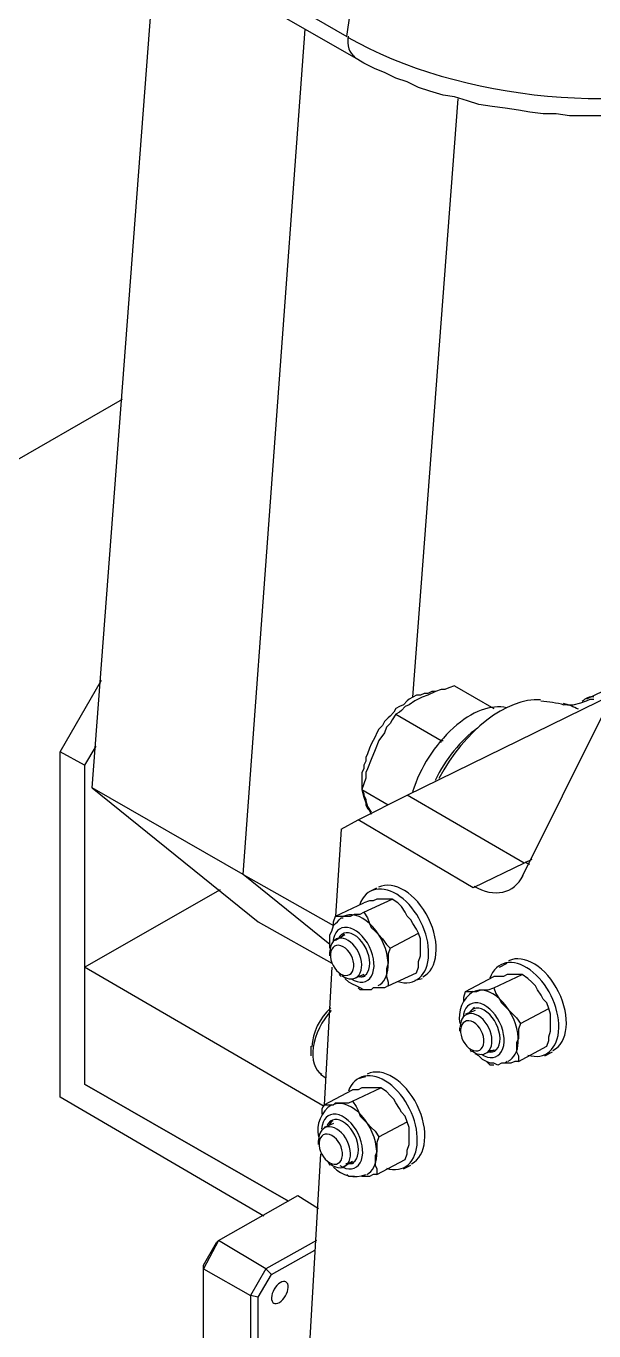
# Model space of a CAD drawing. Header units: inches. Extents: x 109 to 1721, y 29 to 669.
# Drawn here: x 1402.99 to 1409.26, y 318.33 to 332.73 of the extents above; entities that cross this region are included whole.
import ezdxf

# ---------------------------------------------------------------- set-up
doc = ezdxf.new("R2010")
doc.units = ezdxf.units.IN
doc.header["$LTSCALE"] = 0.03937
doc.header["$MEASUREMENT"] = 0
doc.layers.add('PDF3_Geometría', color=7, linetype='Continuous')

# ---------------------------------------------------------------- blocks, each defined once
blk = doc.blocks.new('OH3A1-1$-$ASSY$$CENTER$TUB_-_v2$-$copia1')
at = {"layer": 'PDF3_Geometría', "lineweight": -3}
for points in [[(19.60907, 9.9633), (15.89672, 7.82005), (14.04096, 8.89167), (14.04096, 8.9675), (14.85093, 9.43498)], [(14.90417, 9.22501), (14.83751, 9.26335), (14.86584, 9.63666)], [(14.87501, 9.63834), (14.95001, 9.59501), (14.95584, 9.63584)], [(15.06501, 9.56001), (15.05918, 9.56001), (15.05418, 9.56001), (15.04834, 9.56001), (15.04251, 9.56084), (15.03668, 9.56084), (15.03084, 9.56168), (15.02584, 9.56251), (15.02001, 9.56334), (15.01418, 9.56418), (15.00834, 9.56501), (15.00334, 9.56667), (14.99751, 9.56834), (14.99251, 9.56917), (14.98668, 9.57084), (14.98168, 9.57251), (14.97668, 9.57501), (14.97168, 9.57667), (14.96668, 9.57917), (14.96251, 9.58084), (14.95751, 9.58334), (14.95335, 9.58584), (14.87752, 9.62917)], [(14.94251, 9.19418), (14.90418, 9.22501), (14.93168, 9.59833)], [(14.90418, 9.22501), (14.93168, 9.59833)], [(14.97918, 9.30334), (14.99918, 9.5675)], [(15.13334, 9.43667), (15.02751, 9.22418)], [(14.82334, 9.12668), (14.82334, 9.27917), (14.84168, 9.31084)], [(14.98918, 9.30584), (14.98751, 9.30584), (14.98584, 9.30501), (14.98418, 9.30501), (14.98251, 9.30417), (14.98084, 9.30417), (14.97918, 9.30334), (14.97751, 9.30251), (14.97668, 9.30167), (14.97501, 9.30001), (14.97334, 9.29917), (14.97168, 9.29834), (14.97084, 9.29667), (14.96918, 9.29501), (14.96834, 9.29417), (14.96668, 9.29251), (14.96584, 9.29084), (14.96418, 9.28917), (14.96334, 9.28751), (14.96251, 9.28584), (14.96168, 9.28417), (14.96084, 9.28251), (14.96001, 9.28084), (14.95918, 9.27834), (14.95834, 9.27667), (14.95834, 9.27501), (14.95751, 9.27334), (14.95751, 9.27167), (14.95668, 9.27001), (14.95668, 9.26751), (14.95668, 9.26584), (14.95668, 9.26417), (14.95668, 9.26251), (14.96834, 9.25584)], [(14.99751, 9.30834), (14.99501, 9.30751), (14.99334, 9.30667), (14.99168, 9.30667), (14.98918, 9.30584), (14.98584, 9.30417), (14.98334, 9.30334), (14.98001, 9.30167), (14.97751, 9.30001), (14.97584, 9.29917), (14.97418, 9.29751), (14.97334, 9.29667), (14.97168, 9.29584), (14.97001, 9.29334), (14.96918, 9.29167), (14.96751, 9.29001), (14.96668, 9.28751), (14.96418, 9.28417), (14.96251, 9.28001)], [(14.97668, 9.26001), (15.06834, 9.30501)], [(14.99751, 9.30834), (15.01501, 9.29834)], [(15.07001, 9.30917), (15.05584, 9.30251)], [(15.04751, 9.30001), (15.04668, 9.30001), (15.04584, 9.30001)], [(15.04751, 9.30001), (15.05001, 9.30001), (15.05334, 9.30084), (15.05584, 9.30167), (15.05751, 9.30251), (15.05918, 9.30251)], [(14.97168, 9.29584), (14.99168, 9.28417)], [(14.99168, 9.28334), (14.99168, 9.28417), (14.99251, 9.28417)], [(14.83418, 9.27334), (14.82334, 9.27917)], [(14.83918, 9.28167), (14.83418, 9.27334), (14.83418, 9.13251)], [(14.96251, 9.28001), (14.96084, 9.27584), (14.95918, 9.27167), (14.95834, 9.27001), (14.95834, 9.26751), (14.95751, 9.26501), (14.95668, 9.26251), (14.95751, 9.26084), (14.95751, 9.26001), (14.95834, 9.25834), (14.95834, 9.25751), (14.95918, 9.25501), (14.96084, 9.25251)], [(14.83751, 9.26334), (14.91084, 9.20417), (14.94334, 9.18584)], [(14.94751, 9.24501), (14.95501, 9.24917), (14.97668, 9.26001)], [(14.95668, 9.26251), (14.95751, 9.25917), (14.95834, 9.25667), (14.95834, 9.25584), (14.95918, 9.25417), (14.96001, 9.25334), (14.96084, 9.25167)], [(15.02834, 9.23001), (14.97668, 9.26001)], [(15.02834, 9.23001), (14.97668, 9.26001)], [(15.00584, 9.21917), (14.95501, 9.24917)], [(14.96084, 9.25251), (14.96084, 9.25251)], [(14.94751, 9.24501), (14.94501, 9.20667)], [(15.02834, 9.23001), (15.00584, 9.21917)], [(15.03168, 9.23167), (15.02834, 9.23001)], [(14.94251, 9.19417), (14.90418, 9.22501), (14.94418, 9.20251)], [(14.96001, 9.21751), (14.96334, 9.21917)], [(14.83418, 9.18417), (14.89418, 9.21834)], [(14.98084, 9.18167), (14.98168, 9.18417), (14.98168, 9.18667), (14.98251, 9.18917), (14.98251, 9.19084), (14.98251, 9.19251), (14.98251, 9.19501), (14.98251, 9.19667), (14.98168, 9.19917), (14.98084, 9.20084), (14.97918, 9.20334), (14.97834, 9.20501), (14.97668, 9.20667), (14.97584, 9.20834), (14.97418, 9.21084), (14.97251, 9.21251), (14.97001, 9.21417), (14.96918, 9.21417), (14.96751, 9.21417), (14.96668, 9.21417), (14.96501, 9.21417), (14.96334, 9.21417), (14.96168, 9.21334), (14.96001, 9.21334), (14.95751, 9.21251)], [(14.95751, 9.20834), (14.97001, 9.21417)], [(14.94501, 9.20667), (14.95751, 9.21251)], [(14.95001, 9.20667), (14.95168, 9.20667), (14.95334, 9.20751), (14.95584, 9.20751), (14.95751, 9.20834), (14.95918, 9.20584), (14.96001, 9.20334), (14.96084, 9.20167), (14.96251, 9.20001)], [(14.94251, 9.19251), (14.94251, 9.19417), (14.94251, 9.19667), (14.94251, 9.19834), (14.94334, 9.20001), (14.94418, 9.20251), (14.94501, 9.20334), (14.94584, 9.20417), (14.94668, 9.20501), (14.94751, 9.20584), (14.94834, 9.20584)], [(14.94418, 9.20251), (14.94418, 9.20417), (14.94501, 9.20667), (14.94584, 9.20667), (14.94751, 9.20667), (14.94918, 9.20667), (14.95001, 9.20667)], [(14.94918, 9.19834), (14.94501, 9.19584)], [(14.96251, 9.20001), (14.96418, 9.19834), (14.96584, 9.19667), (14.96751, 9.19417), (14.96918, 9.19251), (14.96834, 9.19001), (14.96834, 9.18751), (14.96834, 9.18584), (14.96751, 9.18334), (14.96751, 9.18167), (14.96751, 9.18001), (14.96834, 9.17751), (14.96834, 9.17584), (14.96668, 9.17501), (14.96501, 9.17501), (14.96334, 9.17501), (14.96168, 9.17501)], [(14.96918, 9.19251), (14.98168, 9.19917)], [(14.94251, 9.18917), (14.94251, 9.19084)], [(14.94001, 9.12251), (14.83418, 9.18417), (14.83418, 9.13251)], [(14.94334, 9.18417), (14.94001, 9.12334)], [(15.01751, 9.18417), (15.02084, 9.18584)], [(14.94668, 9.18084), (14.94751, 9.18001)], [(14.96334, 9.17501), (14.96251, 9.17501), (14.96168, 9.17501), (14.96084, 9.17417), (14.95918, 9.17417), (14.95751, 9.17417), (14.95584, 9.17501), (14.95418, 9.17584), (14.95251, 9.17667), (14.95084, 9.17751), (14.94918, 9.17917)], [(14.95751, 9.18084), (14.95334, 9.17917)], [(14.96834, 9.17584), (14.98084, 9.18167)], [(14.98001, 9.17834), (14.98334, 9.17917)], [(15.00251, 9.17334), (15.01501, 9.18001)], [(15.03834, 9.14917), (15.03918, 9.15167), (15.03918, 9.15334), (15.04001, 9.15584), (15.04001, 9.15751), (15.04001, 9.16001), (15.04001, 9.16167), (15.04001, 9.16334), (15.03918, 9.16584), (15.03834, 9.16834), (15.03668, 9.17001), (15.03584, 9.17167), (15.03418, 9.17417), (15.03334, 9.17584), (15.03168, 9.17751), (15.03001, 9.17917), (15.02751, 9.18084), (15.02668, 9.18084), (15.02501, 9.18084), (15.02334, 9.18084), (15.02251, 9.18084), (15.02084, 9.18084), (15.01918, 9.18001), (15.01751, 9.18001), (15.01501, 9.18001)], [(15.01501, 9.17501), (15.02751, 9.18084)], [(14.95834, 9.17417), (14.95668, 9.17417), (14.95584, 9.17417), (14.95501, 9.17501)], [(15.00168, 9.16917), (15.00168, 9.17084), (15.00251, 9.17334), (15.00334, 9.17334), (15.00501, 9.17334), (15.00668, 9.17334), (15.00751, 9.17334)], [(15.00751, 9.17334), (15.00918, 9.17417), (15.01084, 9.17417), (15.01251, 9.17417), (15.01501, 9.17501), (15.01584, 9.17251), (15.01751, 9.17001), (15.01834, 9.16834), (15.02001, 9.16667)], [(15.02001, 9.16667), (15.02168, 9.16501), (15.02334, 9.16334), (15.02501, 9.16167), (15.02668, 9.15917), (15.02584, 9.15667), (15.02584, 9.15501), (15.02584, 9.15251), (15.02501, 9.15084), (15.02501, 9.14834), (15.02501, 9.14667), (15.02584, 9.14501), (15.02584, 9.14251), (15.02418, 9.14251), (15.02251, 9.14167), (15.02084, 9.14167), (15.01918, 9.14167)], [(15.00668, 9.16501), (15.00251, 9.16334)], [(15.02668, 9.15917), (15.03918, 9.16584)], [(15.00001, 9.15584), (15.00001, 9.15751)], [(14.93418, 9.14917), (14.93418, 9.14501)], [(15.00418, 9.14834), (15.00501, 9.14667)], [(15.02084, 9.14251), (15.02001, 9.14167), (15.01918, 9.14167), (15.01834, 9.14167), (15.01668, 9.14084), (15.01501, 9.14167), (15.01334, 9.14167), (15.01168, 9.14251), (15.01001, 9.14334), (15.00834, 9.14501), (15.00668, 9.14584)], [(15.01501, 9.14751), (15.01084, 9.14584)], [(15.02584, 9.14251), (15.03834, 9.14917)], [(15.03751, 9.14501), (15.04084, 9.14667)], [(15.01501, 9.14084), (15.01418, 9.14084), (15.01334, 9.14084), (15.01168, 9.14251)], [(14.83418, 9.13251), (14.92418, 9.08084)], [(14.92418, 9.08084), (14.83418, 9.13251)], [(14.94084, 9.13501), (14.93834, 9.13667)], [(14.95501, 9.13501), (14.95834, 9.13584)], [(14.91334, 9.07417), (14.82335, 9.12667)], [(14.94001, 9.12334), (14.95251, 9.13001)], [(14.97584, 9.09917), (14.97668, 9.10167), (14.97668, 9.10334), (14.97751, 9.10584), (14.97751, 9.10751), (14.97751, 9.11001), (14.97751, 9.11167), (14.97751, 9.11334), (14.97668, 9.11584), (14.97584, 9.11834), (14.97418, 9.12001), (14.97334, 9.12167), (14.97168, 9.12417), (14.97084, 9.12584), (14.96918, 9.12751), (14.96751, 9.12917), (14.96501, 9.13084), (14.96418, 9.13084), (14.96251, 9.13084), (14.96168, 9.13084), (14.96001, 9.13084), (14.95834, 9.13084), (14.95668, 9.13084), (14.95501, 9.13001), (14.95251, 9.13001)], [(14.95251, 9.12501), (14.96501, 9.13084)], [(14.93918, 9.11917), (14.93918, 9.12167), (14.94001, 9.12334), (14.94168, 9.12334), (14.94251, 9.12334), (14.94418, 9.12334), (14.94501, 9.12417)], [(14.94501, 9.12417), (14.94668, 9.12417), (14.94834, 9.12417), (14.95084, 9.12417), (14.95251, 9.12501), (14.95418, 9.12251), (14.95501, 9.12084), (14.95584, 9.11834), (14.95751, 9.11667)], [(14.94418, 9.11501), (14.94001, 9.11334)], [(14.95751, 9.11667), (14.95918, 9.11501), (14.96084, 9.11334), (14.96251, 9.11167), (14.96418, 9.10917), (14.96334, 9.10667), (14.96334, 9.10501), (14.96334, 9.10251), (14.96251, 9.10084), (14.96251, 9.09834), (14.96251, 9.09667), (14.96334, 9.09501), (14.96334, 9.09251), (14.96168, 9.09251), (14.96001, 9.09167), (14.95834, 9.09167), (14.95668, 9.09167)], [(14.96418, 9.10917), (14.97668, 9.11584)], [(14.93751, 9.10584), (14.93751, 9.10751)], [(14.93834, 9.10167), (14.93001, 8.95668)], [(14.94168, 9.09834), (14.94251, 9.09667)], [(14.95251, 9.09834), (14.94834, 9.09584)], [(14.96334, 9.09251), (14.97584, 9.09917)], [(14.95334, 9.09167), (14.95168, 9.09167), (14.95084, 9.09167), (14.95001, 9.09251)], [(14.97501, 9.09501), (14.97834, 9.09667)], [(14.91418, 9.05084), (14.89335, 9.06334), (14.88668, 9.05084), (14.88668, 9.05251), (14.89251, 9.06251), (14.89335, 9.06334), (14.92834, 9.08334), (14.93751, 9.07751)], [(14.93668, 9.06334), (14.91418, 9.05084)], [(14.91668, 9.04834), (14.93584, 9.05917)], [(14.90751, 8.96084), (14.90334, 8.96251), (14.88668, 8.97251), (14.88668, 9.05084), (14.90751, 9.03917)], [(14.91084, 9.03834), (14.91668, 9.04834), (14.91418, 9.05084), (14.90751, 9.03917)]]:
    blk.add_lwpolyline(points, dxfattribs=at)
blk.add_lwpolyline([(14.90751, 9.03917), (14.90751, 8.96084), (14.91084, 8.96084), (14.91084, 9.03834)], close=True, dxfattribs=at)
for centre, radius, start, end in [((15.03209, 9.24707), 0.0546, 75.18627, 86.14638), ((15.03716, 9.26833), 0.03331, 62.94359, 75.16574), ((15.04169, 9.24141), 0.06581, 132.60861, 162.2091), ((15.04148, 9.25315), 0.0259, 240.34533, 245.42448), ((15.04148, 9.25315), 0.0259, 240.34533, 245.42448), ((14.95159, 9.20066), 0.00658, 95.63814, 116.15116), ((15.01308, 9.16207), 0.01339, 122.72916, 192.51057), ((15.00909, 9.16733), 0.00658, 95.63814, 116.15116), ((14.95058, 9.11207), 0.01339, 122.72916, 192.51057), ((14.94659, 9.11733), 0.00658, 95.63814, 116.15116), ((14.95374, 9.1047), 0.01304, 222.82968, 290.68928)]:
    blk.add_arc(centre, radius, start, end, dxfattribs=at)
for points in [[(14.9506, 9.59526), (14.95003, 9.59099), (14.95113, 9.58764), (14.95355, 9.58624)], [(14.95032, 9.59479), (14.99929, 9.56648), (15.07822, 9.55911), (15.1266, 9.57833)], [(15.03559, 9.30216), (15.02069, 9.30317), (15.002, 9.28867), (14.99073, 9.26735)], [(15.02065, 9.29867), (15.01381, 9.30026), (15.00519, 9.29702), (14.99714, 9.28984)], [(15.05916, 9.3034), (15.05723, 9.30366), (15.05547, 9.30297), (15.05397, 9.30135)], [(15.00774, 9.28968), (15.00034, 9.28434), (14.99361, 9.27604), (14.98906, 9.26659)], [(15.00616, 9.2198), (15.01523, 9.21465), (15.02383, 9.21653), (15.02791, 9.22456)], [(14.9735, 9.21537), (14.96595, 9.22083), (14.95842, 9.21931), (14.9557, 9.21178)], [(14.98609, 9.20568), (14.98068, 9.21662), (14.97079, 9.22275), (14.96398, 9.21939)], [(14.98616, 9.18976), (14.98641, 9.19908), (14.98105, 9.20991), (14.9735, 9.21537)], [(14.96294, 9.2002), (14.95937, 9.20493), (14.9548, 9.20761), (14.95095, 9.20721)], [(14.95032, 9.20164), (14.94677, 9.2021), (14.94422, 9.19956), (14.94385, 9.19521)], [(14.96002, 9.1931), (14.9577, 9.1978), (14.95386, 9.20117), (14.95032, 9.20164)], [(14.98354, 9.17979), (14.99035, 9.18316), (14.99149, 9.19475), (14.98609, 9.20568)], [(14.94742, 9.19695), (14.94458, 9.19703), (14.94263, 9.19468), (14.94257, 9.19108)], [(14.95442, 9.19758), (14.9511, 9.20019), (14.94774, 9.19985), (14.94633, 9.19677)], [(14.9489, 9.19879), (14.94816, 9.19836), (14.94757, 9.19767), (14.94716, 9.19677)], [(14.9552, 9.19069), (14.95339, 9.19435), (14.95027, 9.19686), (14.94742, 9.19695)], [(14.96019, 9.18592), (14.96014, 9.19014), (14.95774, 9.19498), (14.95442, 9.19758)], [(14.96825, 9.18424), (14.96854, 9.18938), (14.96651, 9.19546), (14.96294, 9.2002)], [(14.94278, 9.18991), (14.94251, 9.18658), (14.9446, 9.18261), (14.94744, 9.18105)], [(14.94842, 9.19313), (14.94557, 9.19469), (14.94305, 9.19325), (14.94278, 9.18991)], [(14.95307, 9.18427), (14.95334, 9.1876), (14.95126, 9.19157), (14.94842, 9.19313)], [(14.95544, 9.18072), (14.9571, 9.18303), (14.95701, 9.18703), (14.9552, 9.19069)], [(14.96091, 9.1802), (14.9627, 9.1833), (14.96235, 9.1884), (14.96002, 9.1931)], [(14.97249, 9.17781), (14.98012, 9.17539), (14.98591, 9.18045), (14.98616, 9.18976)], [(15.04359, 9.17318), (15.03818, 9.18411), (15.02828, 9.19025), (15.02148, 9.18689)], [(14.94744, 9.18105), (14.95028, 9.17949), (14.9528, 9.18093), (14.95307, 9.18427)], [(14.95463, 9.17998), (14.95793, 9.17923), (14.96023, 9.1817), (14.96019, 9.18592)], [(14.96383, 9.17594), (14.96643, 9.17723), (14.96804, 9.18023), (14.96826, 9.18424)], [(15.031, 9.18287), (15.02344, 9.18833), (15.01591, 9.18681), (15.0132, 9.17928)], [(14.94783, 9.18042), (14.95073, 9.17828), (14.95378, 9.1784), (14.95544, 9.18072)], [(14.95188, 9.17897), (14.95555, 9.17662), (14.95912, 9.1771), (14.96091, 9.1802)], [(14.95546, 9.17998), (14.95642, 9.17976), (14.95733, 9.17982), (14.95812, 9.18014)], [(15.04365, 9.15726), (15.04391, 9.16658), (15.03855, 9.17742), (15.031, 9.18287)], [(15.02044, 9.16686), (15.01687, 9.1716), (15.0123, 9.17428), (15.00845, 9.17388)], [(15.04104, 9.14729), (15.04785, 9.15066), (15.04899, 9.16225), (15.04359, 9.17318)], [(15.00782, 9.1683), (15.00427, 9.16876), (15.00172, 9.16622), (15.00135, 9.16187)], [(15.01192, 9.16425), (15.0086, 9.16685), (15.00524, 9.16652), (15.00383, 9.16344)], [(15.01752, 9.15976), (15.0152, 9.16447), (15.01137, 9.16784), (15.00782, 9.1683)], [(15.02576, 9.15091), (15.02604, 9.15604), (15.02401, 9.16212), (15.02044, 9.16686)], [(14.94294, 9.16608), (14.9381, 9.16187), (14.93466, 9.15485), (14.93462, 9.14908)], [(14.9431, 9.165), (14.93896, 9.16045), (14.936, 9.15437), (14.93518, 9.14874)], [(15.00492, 9.16361), (15.00208, 9.1637), (15.00013, 9.16135), (15.00007, 9.15774)], [(15.00592, 9.1598), (15.00307, 9.16136), (15.00055, 9.15992), (15.00028, 9.15658)], [(15.0064, 9.1663), (15.00566, 9.16586), (15.00507, 9.16517), (15.00466, 9.16428)], [(15.0127, 9.15736), (15.01089, 9.16102), (15.00777, 9.16353), (15.00492, 9.16361)], [(15.01769, 9.15259), (15.01764, 9.15681), (15.01524, 9.16165), (15.01192, 9.16425)], [(15.00028, 9.15658), (15.00001, 9.15325), (15.0021, 9.14928), (15.00494, 9.14772)], [(15.01057, 9.15093), (15.01084, 9.15427), (15.00876, 9.15824), (15.00592, 9.1598)], [(15.01294, 9.14738), (15.0146, 9.1497), (15.01451, 9.1537), (15.0127, 9.15736)], [(15.01841, 9.14687), (15.0202, 9.14997), (15.01985, 9.15506), (15.01752, 9.15976)], [(15.02999, 9.14531), (15.03762, 9.14289), (15.0434, 9.14795), (15.04365, 9.15726)], [(15.00494, 9.14772), (15.00778, 9.14616), (15.0103, 9.1476), (15.01057, 9.15093)], [(15.01213, 9.14665), (15.01543, 9.1459), (15.01773, 9.14837), (15.01769, 9.15259)], [(15.02133, 9.14261), (15.02393, 9.14389), (15.02554, 9.1469), (15.02576, 9.15091)], [(14.93518, 9.14874), (14.93435, 9.14311), (14.93577, 9.13864), (14.93897, 9.1368)], [(15.00533, 9.14709), (15.00823, 9.14495), (15.01128, 9.14507), (15.01294, 9.14738)], [(15.00938, 9.14564), (15.01305, 9.14328), (15.01662, 9.14377), (15.01841, 9.14687)], [(15.01296, 9.14748), (15.01392, 9.14726), (15.01483, 9.14732), (15.01562, 9.14764)], [(14.9685, 9.13287), (14.96094, 9.13833), (14.95341, 9.13681), (14.9507, 9.12928)], [(14.98109, 9.12318), (14.97568, 9.13412), (14.96578, 9.14025), (14.95898, 9.13689)], [(14.98115, 9.10726), (14.98141, 9.11658), (14.97605, 9.12741), (14.9685, 9.13287)], [(14.95794, 9.11686), (14.95437, 9.1216), (14.9498, 9.12428), (14.94595, 9.12388)], [(14.97854, 9.09729), (14.98535, 9.10066), (14.98649, 9.11225), (14.98109, 9.12318)], [(14.94532, 9.11914), (14.94177, 9.1196), (14.93922, 9.11706), (14.93885, 9.11271)], [(14.94942, 9.11508), (14.9461, 9.11769), (14.94274, 9.11735), (14.94133, 9.11427)], [(14.9439, 9.11629), (14.94316, 9.11586), (14.94257, 9.11517), (14.94216, 9.11427)], [(14.95502, 9.1106), (14.9527, 9.1153), (14.94887, 9.11867), (14.94532, 9.11914)], [(14.95519, 9.10342), (14.95514, 9.10764), (14.95274, 9.11248), (14.94942, 9.11508)], [(14.96326, 9.10091), (14.96354, 9.10604), (14.96151, 9.11212), (14.95794, 9.11686)], [(14.94242, 9.11361), (14.93958, 9.1137), (14.93763, 9.11134), (14.93757, 9.10774)], [(14.94342, 9.1098), (14.94057, 9.11135), (14.93805, 9.10992), (14.93778, 9.10658)], [(14.9502, 9.10736), (14.94839, 9.11102), (14.94527, 9.11353), (14.94242, 9.11361)], [(14.94807, 9.10093), (14.94834, 9.10427), (14.94626, 9.10824), (14.94342, 9.1098)], [(14.95591, 9.0977), (14.9577, 9.1008), (14.95735, 9.1059), (14.95502, 9.1106)], [(14.93778, 9.10658), (14.93751, 9.10324), (14.9396, 9.09928), (14.94244, 9.09772)], [(14.94963, 9.09748), (14.95293, 9.09673), (14.95523, 9.0992), (14.95519, 9.10342)], [(14.95044, 9.09738), (14.9521, 9.0997), (14.95201, 9.1037), (14.9502, 9.10736)], [(14.96749, 9.09531), (14.97512, 9.09289), (14.9809, 9.09795), (14.98115, 9.10726)], [(14.94244, 9.09772), (14.94528, 9.09616), (14.9478, 9.0976), (14.94807, 9.10093)], [(14.94688, 9.09647), (14.95055, 9.09412), (14.95412, 9.0946), (14.95591, 9.0977)], [(14.95046, 9.09748), (14.95142, 9.09726), (14.95233, 9.09732), (14.95312, 9.09764)], [(14.95883, 9.09261), (14.96143, 9.09389), (14.96304, 9.0969), (14.96326, 9.10091)], [(14.94283, 9.09709), (14.94573, 9.09495), (14.94878, 9.09507), (14.95044, 9.09738)], [(14.92413, 9.04271), (14.9242, 9.04511), (14.9226, 9.04603), (14.92056, 9.04477)], [(14.92056, 9.04477), (14.91851, 9.04351), (14.9168, 9.04054), (14.91673, 9.03814)], [(14.9203, 9.03608), (14.92234, 9.03734), (14.92406, 9.04031), (14.92413, 9.04271)], [(14.91673, 9.03814), (14.91665, 9.03574), (14.91825, 9.03481), (14.9203, 9.03608)]]:
    blk.add_open_spline(points, degree=3, dxfattribs=at)

msp = doc.modelspace()

# ---------------------------------------------------------------- block references
at = {"xscale": 25, "yscale": 25, "zscale": 25}
msp.add_blockref('OH3A1-1$-$ASSY$$CENTER$TUB_-_v2$-$copia1', (1032.78, 92.74), dxfattribs=at)

doc.saveas('drawing.dxf')
